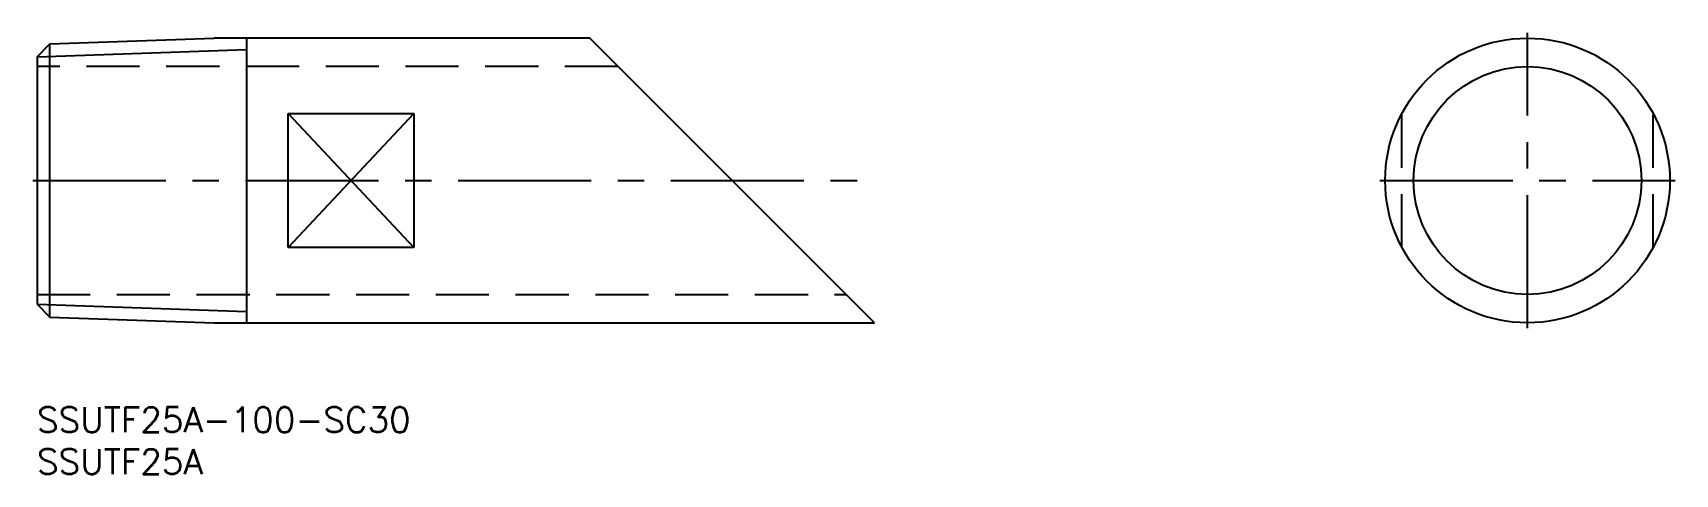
# Model space of a CAD drawing. Extents: x 0 to 196, y -8 to 45.
import ezdxf

# ---------------------------------------------------------------- set-up
doc = ezdxf.new("R2010")
doc.units = 0
doc.header["$LTSCALE"] = 0.5
doc.linetypes.add('CENTER', pattern=[50.8, 31.75, -6.35, 6.35, -6.35])
doc.linetypes.add('DASHED', pattern=[19.05, 12.7, -6.35])
for name, color, linetype in [('MSM_CENTER', 1, 'CENTER'), ('MSM_CONTINUOUS', 7, 'CONTINUOUS'), ('MSM_DASHED', 4, 'DASHED'), ('MSM_NARROW', 5, 'CONTINUOUS'), ('MSM_PART_NUMBER', 7, 'CONTINUOUS')]:
    doc.layers.add(name, color=color, linetype=linetype)
doc.styles.get("Standard").update_dxf_attribs({"font": 'txt.shx', "height": 3, "bigfont": 'bigfont.shx'})

# ---------------------------------------------------------------- blocks, each defined once
blk = doc.blocks.new('*U16')
at = {"layer": 'MSM_PART_NUMBER'}
blk.add_text('SSUTF25A-100-SC30', height=3, dxfattribs=at).set_placement((0, -3))
blk = doc.blocks.new('*U17')
at = {"layer": 'MSM_PART_NUMBER'}
blk.add_text('SSUTF25A', height=3, dxfattribs=at).set_placement((0, -8))

msp = doc.modelspace()

# ---------------------------------------------------------------- linework, layer by layer
at = {"layer": 'MSM_CENTER'}
for p, q in [((178, 9.45), (178, 44.71)), ((-0.5, 27.08), (100.5, 27.08)), ((160.36, 27.08), (195.63, 27.08))]:
    msp.add_line(p, q, dxfattribs=at)
at = {"layer": 'MSM_CONTINUOUS'}
for p, q in [((0, 41.86), (1.53, 43.4)), ((1.53, 43.4), (21.14, 44.08)), ((1.53, 10.77), (1.53, 43.4)), ((66, 44.08), (21.14, 44.08)), ((25, 44.08), (25, 10.08)), ((100, 10.08), (66, 44.08)), ((0, 41.86), (0, 12.3)), ((30, 19.08), (30, 35.08)), ((30, 35.08), (45, 35.08)), ((45, 35.08), (45, 19.08)), ((45, 19.08), (30, 19.08)), ((0, 12.3), (1.53, 10.77)), ((1.53, 10.77), (21.14, 10.08)), ((21.14, 10.08), (100, 10.08))]:
    msp.add_line(p, q, dxfattribs=at)
for radius in [17, 13.6]:
    msp.add_circle((178, 27.08), radius, dxfattribs=at)
at = {"layer": 'MSM_DASHED'}
for p, q in [((69.4, 40.68), (0, 40.68)), ((163, 19.08), (163, 35.08)), ((193, 19.08), (193, 35.08)), ((0, 13.48), (96.6, 13.48))]:
    msp.add_line(p, q, dxfattribs=at)
at = {"layer": 'MSM_NARROW'}
for p, q in [((0, 41.86), (25, 42.74)), ((30, 35.08), (45, 19.08)), ((45, 35.08), (30, 19.08)), ((0, 12.3), (25, 11.42))]:
    msp.add_line(p, q, dxfattribs=at)

# ---------------------------------------------------------------- block references
at = {"layer": 'MSM_CONTINUOUS'}
for name in ['*U16', '*U17']:
    msp.add_blockref(name, (0, 0), dxfattribs=at)

doc.saveas('drawing.dxf')
